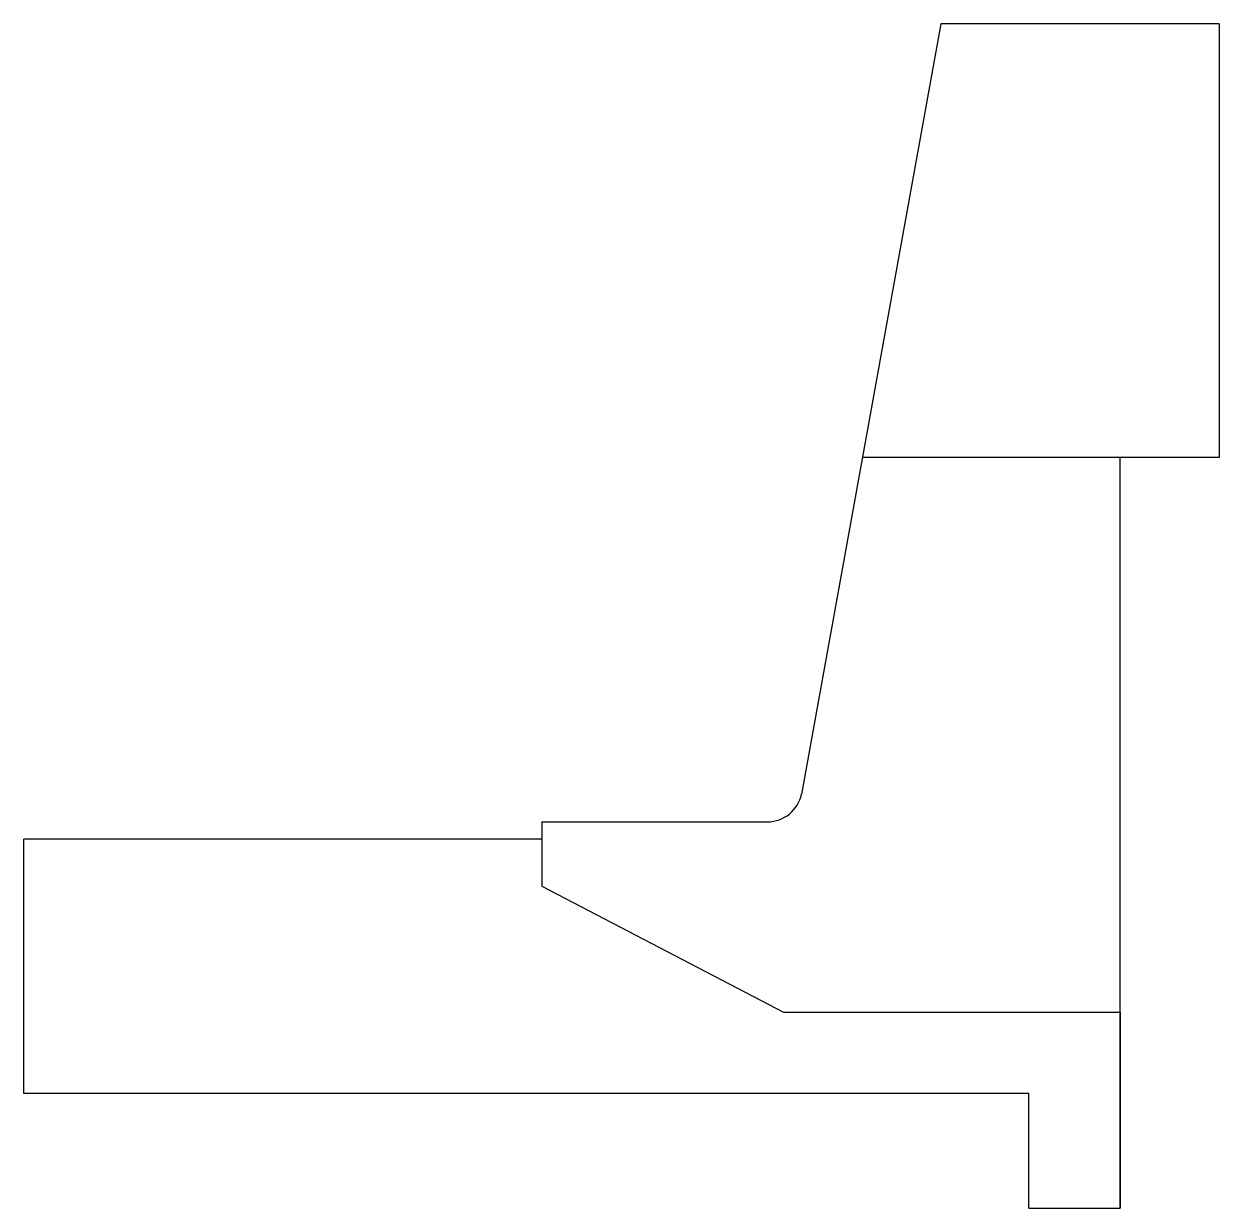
# Model space of a CAD drawing. Extents: x -365 to 669, y -566 to 458.
import ezdxf

# ---------------------------------------------------------------- set-up
doc = ezdxf.new("R2010")
doc.units = 0
doc.linetypes.add('LTYPE_1', pattern=[975, 0, -975])
doc.layers.get('0').update_dxf_attribs({"linetype": 'CONTINUOUS'})
doc.layers.add('LAYER_5', color=16, linetype='LTYPE_1')

msp = doc.modelspace()

# ---------------------------------------------------------------- linework, layer by layer
at = {"linetype": 'BYBLOCK'}
for p, q in [((428, 458), (307.4, -208)), ((668.5, 458), (428, 458)), ((668.5, 458), (668.5, 83)), ((583, -566), (583, 83)), ((83, -232), (83, -287.6)), ((583, -397), (583, -566)), ((504, -566), (504, -467))]:
    msp.add_line(p, q, dxfattribs=at)
at = {"layer": 'LAYER_5', "linetype": 'CONTINUOUS'}
for p, q in [((668.5, 83), (360.1, 83)), ((83, -232), (278, -232)), ((-365, -467), (-365, -247)), ((83, -287.6), (292.3, -397)), ((583, -397), (292.3, -397)), ((504, -467), (-365, -467)), ((504, -566), (583, -566))]:
    msp.add_line(p, q, dxfattribs=at)
at = {"layer": 'LAYER_5', "color": 19, "linetype": 'CONTINUOUS'}
msp.add_line((83, -247), (-365, -247), dxfattribs=at)
at = {"layer": 'LAYER_5', "linetype": 'CONTINUOUS'}
msp.add_arc((278, -202), 30, 270, 348.5602, dxfattribs=at)

doc.saveas('drawing.dxf')
